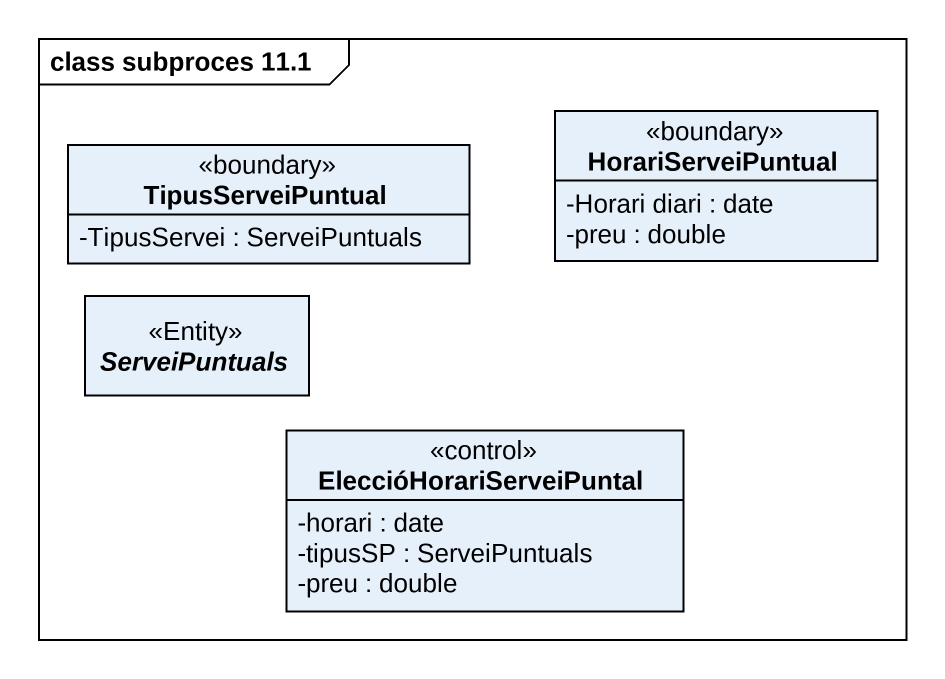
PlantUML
@startuml
mainframe class subproces 11.1
hide circle
hide empty members
skinparam classAttributeIconSize 0
class TipusServeiPuntual <<boundary>> {
  -TipusServei : ServeiPuntuals
}
class HorariServeiPuntual <<boundary>> {
  -Horari diari : date
  -preu : double
}
abstract class ServeiPuntuals <<Entity>>
class EleccióHorariServeiPuntal <<control>> {
  -horari : date
  -tipusSP : ServeiPuntuals
  -preu : double
}
@enduml
